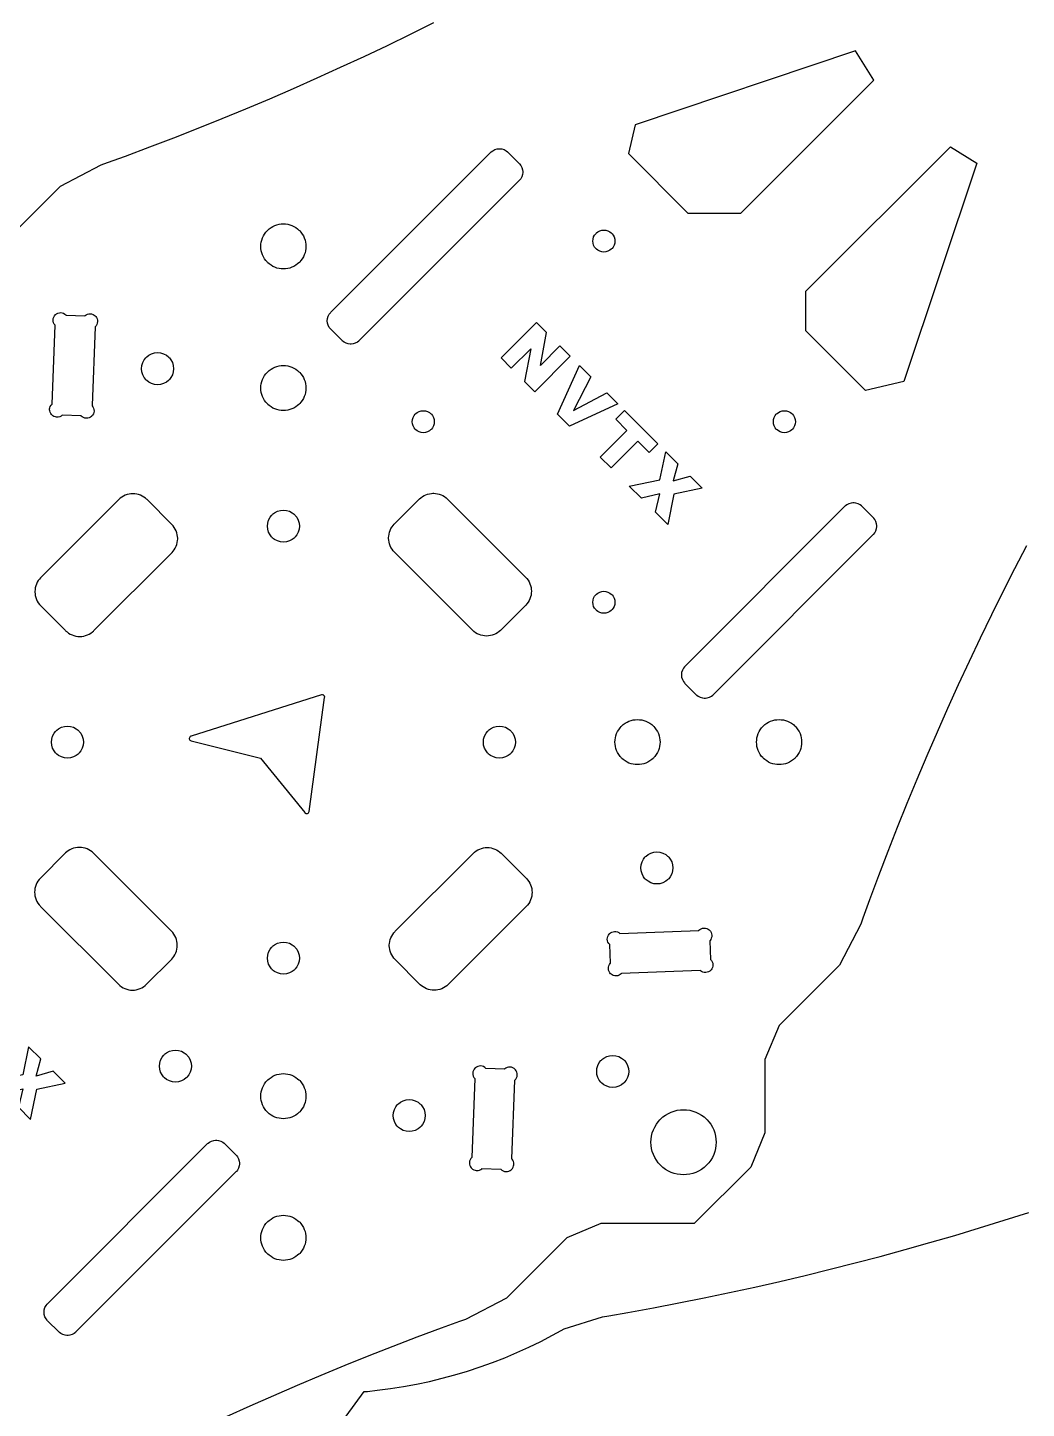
# Model space of a CAD drawing. Extents: x 0 to 997, y 0 to 569.
# Drawn here: x 601 to 700.7, y 353.1 to 491 of the extents above; entities that cross this region are included whole.
import ezdxf

# ---------------------------------------------------------------- set-up
doc = ezdxf.new("R2010")
doc.units = 0
doc.layers.get('0').update_dxf_attribs({"linetype": 'CONTINUOUS'})

msp = doc.modelspace()

# ---------------------------------------------------------------- linework, layer by layer
at = {"color": 0}
for points in [[(599.174, 470.103), (604.258, 475.188), (608.343, 477.321), (608.951, 477.539), (610.771, 478.203), (613.192, 479.107), (615.603, 480.031), (618.007, 480.974), (620.401, 481.939), (622.786, 482.924), (625.164, 483.928), (627.531, 484.953), (629.889, 485.999), (632.239, 487.064), (634.578, 488.149), (636.908, 489.253), (639.229, 490.378), (641.539, 491.522)], [(700.722, 439.278), (699.539, 436.987), (698.375, 434.688), (697.231, 432.376), (696.106, 430.056), (695.001, 427.726), (693.917, 425.386), (692.851, 423.037), (691.806, 420.678), (690.781, 418.311), (689.776, 415.935), (688.792, 413.549), (687.826, 411.154), (686.883, 408.751), (685.958, 406.339), (685.056, 403.919), (684.392, 402.099), (684.174, 401.49), (682.04, 397.406), (676.956, 392.321), (676.026, 391.393), (674.613, 387.978), (674.613, 380.664), (673.199, 377.25), (667.542, 371.593), (658.228, 371.593), (654.814, 370.179), (648.801, 364.167), (644.717, 362.033), (644.717, 362.033), (644.108, 361.815), (642.287, 361.15), (639.867, 360.247), (637.456, 359.324), (635.053, 358.379), (632.658, 357.415), (630.272, 356.431), (627.896, 355.425), (625.528, 354.4), (623.169, 353.356), (620.821, 352.29)], [(629.821, 348.324), (634.59, 354.821), (634.919, 354.85), (635.906, 354.956), (637.215, 355.125), (638.519, 355.331), (639.815, 355.571), (641.103, 355.844), (642.382, 356.154), (643.653, 356.497), (644.912, 356.874), (646.162, 357.285), (647.401, 357.729), (648.628, 358.207), (649.842, 358.718), (651.042, 359.261), (652.228, 359.838), (653.4, 360.447), (654.269, 360.925), (654.556, 361.089), (658.386, 362.29), (659.022, 362.399), (660.932, 362.732), (663.474, 363.194), (666.01, 363.679), (668.542, 364.186), (671.069, 364.713), (673.59, 365.263), (676.107, 365.833), (678.618, 366.425), (681.124, 367.037), (683.624, 367.672), (686.118, 368.329), (688.607, 369.006), (691.089, 369.704), (693.565, 370.424), (696.035, 371.164), (698.497, 371.926), (700.954, 372.708)]]:
    msp.add_lwpolyline(points, dxfattribs=at)
for points in [[(666.926, 472.507), (672.204, 472.507), (685.475, 485.778), (683.668, 488.696), (661.664, 481.314), (660.989, 478.444), (666.926, 472.507)], [(634.096, 459.769), (634.054, 459.728), (633.912, 459.619), (633.706, 459.51), (633.482, 459.442), (633.306, 459.418), (633.247, 459.418), (633.188, 459.418), (633.011, 459.442), (632.787, 459.51), (632.581, 459.619), (632.44, 459.728), (632.399, 459.769), (631.267, 460.901), (631.225, 460.944), (631.114, 461.089), (631.004, 461.299), (630.938, 461.521), (630.915, 461.75), (630.938, 461.979), (631.004, 462.201), (631.114, 462.41), (631.225, 462.556), (631.267, 462.599), (647.247, 478.579), (647.289, 478.621), (647.431, 478.729), (647.637, 478.839), (647.861, 478.907), (648.037, 478.931), (648.096, 478.931), (648.156, 478.931), (648.332, 478.907), (648.556, 478.839), (648.762, 478.729), (648.903, 478.621), (648.944, 478.579), (650.076, 477.447), (650.118, 477.406), (650.226, 477.265), (650.336, 477.058), (650.404, 476.835), (650.428, 476.658), (650.428, 476.599), (650.428, 476.54), (650.404, 476.364), (650.336, 476.14), (650.226, 475.933), (650.118, 475.792), (650.076, 475.75), (634.096, 459.769)], [(678.7, 464.692), (693.125, 479.118), (695.771, 477.479), (688.464, 455.696), (684.637, 454.796), (678.7, 460.733), (678.7, 464.692)], [(628.121, 467.583), (628.079, 467.543), (627.95, 467.429), (627.768, 467.294), (627.576, 467.182), (627.376, 467.089), (627.169, 467.017), (626.96, 466.965), (626.744, 466.935), (626.529, 466.925), (626.314, 466.935), (626.1, 466.965), (625.889, 467.017), (625.683, 467.089), (625.483, 467.182), (625.292, 467.294), (625.11, 467.429), (624.979, 467.543), (624.939, 467.583), (624.897, 467.624), (624.783, 467.754), (624.65, 467.936), (624.537, 468.128), (624.444, 468.328), (624.372, 468.533), (624.321, 468.744), (624.29, 468.958), (624.279, 469.175), (624.29, 469.39), (624.321, 469.604), (624.372, 469.815), (624.444, 470.021), (624.537, 470.221), (624.65, 470.412), (624.783, 470.594), (624.897, 470.725), (624.939, 470.765), (624.979, 470.806), (625.11, 470.919), (625.292, 471.054), (625.483, 471.167), (625.683, 471.26), (625.889, 471.332), (626.1, 471.383), (626.314, 471.414), (626.529, 471.425), (626.744, 471.414), (626.96, 471.383), (627.169, 471.332), (627.376, 471.26), (627.576, 471.167), (627.768, 471.054), (627.95, 470.919), (628.079, 470.806), (628.121, 470.765), (628.161, 470.725), (628.275, 470.594), (628.408, 470.412), (628.522, 470.221), (628.615, 470.021), (628.686, 469.815), (628.739, 469.604), (628.769, 469.39), (628.779, 469.175), (628.769, 468.958), (628.739, 468.744), (628.686, 468.533), (628.615, 468.328), (628.522, 468.128), (628.408, 467.936), (628.275, 467.754), (628.161, 467.624), (628.121, 467.583)], [(659.304, 468.926), (659.265, 468.887), (659.132, 468.786), (658.94, 468.685), (658.736, 468.625), (658.526, 468.604), (658.317, 468.625), (658.113, 468.685), (657.921, 468.786), (657.787, 468.887), (657.749, 468.926), (657.71, 468.967), (657.607, 469.1), (657.507, 469.29), (657.446, 469.494), (657.426, 469.704), (657.446, 469.915), (657.507, 470.118), (657.607, 470.31), (657.71, 470.443), (657.749, 470.482), (657.787, 470.522), (657.921, 470.624), (658.113, 470.724), (658.317, 470.785), (658.526, 470.804), (658.736, 470.785), (658.94, 470.724), (659.132, 470.624), (659.265, 470.522), (659.304, 470.482), (659.343, 470.443), (659.444, 470.31), (659.546, 470.118), (659.606, 469.915), (659.626, 469.704), (659.606, 469.494), (659.546, 469.29), (659.444, 469.1), (659.343, 468.967), (659.304, 468.926)], [(606.703, 462.249), (606.731, 462.275), (606.824, 462.34), (606.957, 462.404), (607.097, 462.44), (607.24, 462.449), (607.383, 462.429), (607.521, 462.382), (607.649, 462.308), (607.738, 462.236), (607.762, 462.208), (607.789, 462.181), (607.854, 462.088), (607.918, 461.954), (607.954, 461.814), (607.963, 461.669), (607.943, 461.526), (607.896, 461.389), (607.822, 461.261), (607.75, 461.174), (607.722, 461.147), (607.419, 453.275), (607.419, 453.276), (607.446, 453.249), (607.511, 453.154), (607.575, 453.022), (607.611, 452.881), (607.619, 452.737), (607.6, 452.594), (607.553, 452.457), (607.479, 452.331), (607.407, 452.242), (607.379, 452.217), (607.351, 452.19), (607.258, 452.125), (607.125, 452.061), (606.985, 452.025), (606.84, 452.017), (606.699, 452.036), (606.561, 452.082), (606.433, 452.156), (606.344, 452.229), (606.319, 452.257), (606.319, 452.257), (604.442, 452.328), (604.443, 452.329), (604.415, 452.304), (604.325, 452.239), (604.193, 452.175), (604.051, 452.139), (603.94, 452.128), (603.904, 452.129), (603.868, 452.131), (603.758, 452.15), (603.619, 452.197), (603.493, 452.271), (603.408, 452.343), (603.383, 452.369), (603.358, 452.396), (603.293, 452.487), (603.229, 452.619), (603.193, 452.76), (603.182, 452.871), (603.183, 452.908), (603.185, 452.944), (603.204, 453.054), (603.251, 453.193), (603.325, 453.318), (603.396, 453.404), (603.424, 453.429), (603.424, 453.429), (603.725, 461.301), (603.7, 461.329), (603.633, 461.422), (603.569, 461.556), (603.533, 461.696), (603.526, 461.84), (603.544, 461.982), (603.592, 462.119), (603.665, 462.247), (603.738, 462.336), (603.765, 462.361), (603.793, 462.387), (603.887, 462.453), (604.021, 462.517), (604.161, 462.553), (604.304, 462.561), (604.447, 462.542), (604.585, 462.496), (604.713, 462.422), (604.801, 462.349), (604.826, 462.321), (606.703, 462.249)], [(651.794, 461.586), (648.26, 458.051), (649.286, 457.024), (651.228, 458.965), (650.611, 455.7), (651.64, 454.669), (655.176, 458.206), (654.146, 459.235), (652.19, 457.279), (652.815, 460.567), (651.794, 461.586)], [(615.097, 455.835), (615.04, 455.778), (614.847, 455.631), (614.568, 455.483), (614.272, 455.396), (613.967, 455.367), (613.661, 455.396), (613.364, 455.483), (613.086, 455.631), (612.892, 455.778), (612.835, 455.835), (612.778, 455.892), (612.631, 456.086), (612.483, 456.364), (612.396, 456.661), (612.367, 456.967), (612.396, 457.272), (612.483, 457.568), (612.631, 457.847), (612.778, 458.04), (612.835, 458.097), (612.892, 458.154), (613.086, 458.303), (613.364, 458.45), (613.661, 458.537), (613.967, 458.567), (614.272, 458.537), (614.568, 458.45), (614.847, 458.303), (615.04, 458.154), (615.097, 458.097), (615.154, 458.04), (615.303, 457.847), (615.449, 457.568), (615.537, 457.272), (615.567, 456.967), (615.537, 456.661), (615.449, 456.364), (615.303, 456.086), (615.154, 455.892), (615.097, 455.835)], [(628.121, 453.442), (628.079, 453.4), (627.95, 453.286), (627.768, 453.153), (627.576, 453.039), (627.376, 452.947), (627.169, 452.875), (626.96, 452.824), (626.744, 452.793), (626.529, 452.782), (626.314, 452.793), (626.1, 452.824), (625.889, 452.875), (625.683, 452.947), (625.483, 453.039), (625.292, 453.153), (625.11, 453.286), (624.979, 453.4), (624.939, 453.442), (624.897, 453.482), (624.783, 453.612), (624.65, 453.794), (624.537, 453.986), (624.444, 454.186), (624.372, 454.392), (624.321, 454.603), (624.29, 454.817), (624.279, 455.032), (624.29, 455.247), (624.321, 455.463), (624.372, 455.672), (624.444, 455.879), (624.537, 456.079), (624.65, 456.271), (624.783, 456.453), (624.897, 456.582), (624.939, 456.624), (624.979, 456.664), (625.11, 456.778), (625.292, 456.911), (625.483, 457.025), (625.683, 457.118), (625.889, 457.189), (626.1, 457.242), (626.314, 457.272), (626.529, 457.282), (626.744, 457.272), (626.96, 457.242), (627.169, 457.189), (627.376, 457.118), (627.576, 457.025), (627.768, 456.911), (627.95, 456.778), (628.079, 456.664), (628.121, 456.624), (628.161, 456.582), (628.275, 456.453), (628.408, 456.271), (628.522, 456.079), (628.615, 455.879), (628.686, 455.672), (628.739, 455.463), (628.769, 455.247), (628.779, 455.032), (628.769, 454.817), (628.739, 454.603), (628.686, 454.392), (628.615, 454.186), (628.522, 453.986), (628.408, 453.794), (628.275, 453.612), (628.161, 453.482), (628.121, 453.442)], [(655.083, 451.226), (653.9, 452.411), (656.1, 457.282), (657.242, 456.139), (655.493, 452.799), (658.824, 454.558), (659.932, 453.449), (655.083, 451.226)], [(641.272, 450.896), (641.233, 450.857), (641.1, 450.754), (640.908, 450.654), (640.706, 450.593), (640.494, 450.574), (640.285, 450.593), (640.081, 450.654), (639.889, 450.754), (639.756, 450.857), (639.717, 450.896), (639.678, 450.935), (639.576, 451.068), (639.475, 451.26), (639.415, 451.464), (639.394, 451.674), (639.415, 451.883), (639.475, 452.088), (639.576, 452.279), (639.678, 452.412), (639.717, 452.451), (639.756, 452.49), (639.889, 452.592), (640.081, 452.693), (640.285, 452.753), (640.494, 452.774), (640.706, 452.753), (640.908, 452.693), (641.1, 452.592), (641.233, 452.49), (641.272, 452.451), (641.311, 452.412), (641.414, 452.279), (641.514, 452.088), (641.575, 451.883), (641.594, 451.674), (641.575, 451.464), (641.514, 451.26), (641.414, 451.068), (641.311, 450.935), (641.272, 450.896)], [(659.257, 447.053), (661.919, 449.715), (663.035, 448.601), (663.907, 449.474), (660.586, 452.794), (659.714, 451.922), (660.828, 450.808), (658.165, 448.146), (659.257, 447.053)], [(677.335, 450.896), (677.296, 450.857), (677.162, 450.754), (676.971, 450.654), (676.768, 450.593), (676.557, 450.574), (676.347, 450.593), (676.143, 450.654), (675.951, 450.754), (675.818, 450.857), (675.779, 450.896), (675.74, 450.935), (675.639, 451.068), (675.537, 451.26), (675.478, 451.464), (675.457, 451.674), (675.478, 451.883), (675.537, 452.088), (675.639, 452.279), (675.74, 452.412), (675.779, 452.451), (675.818, 452.49), (675.951, 452.592), (676.143, 452.693), (676.347, 452.753), (676.557, 452.774), (676.768, 452.753), (676.971, 452.693), (677.162, 452.592), (677.296, 452.49), (677.335, 452.451), (677.374, 452.412), (677.476, 452.279), (677.576, 452.088), (677.637, 451.883), (677.657, 451.674), (677.637, 451.464), (677.576, 451.26), (677.476, 451.068), (677.374, 450.935), (677.335, 450.896)], [(664.706, 448.675), (665.91, 447.472), (665.447, 445.758), (667.144, 446.237), (668.336, 445.046), (665.522, 444.433), (664.904, 441.407), (663.676, 442.635), (664.114, 444.468), (662.281, 444.031), (661.06, 445.251), (664.122, 445.874), (664.706, 448.675)], [(615.386, 438.585), (615.421, 438.619), (615.518, 438.732), (615.636, 438.89), (615.736, 439.057), (615.819, 439.233), (615.885, 439.418), (615.933, 439.607), (615.961, 439.801), (615.972, 439.95), (615.972, 440), (615.972, 440.049), (615.961, 440.197), (615.933, 440.392), (615.885, 440.581), (615.819, 440.765), (615.736, 440.942), (615.636, 441.108), (615.518, 441.267), (615.421, 441.379), (615.386, 441.414), (612.911, 443.889), (612.875, 443.925), (612.758, 444.026), (612.597, 444.144), (612.426, 444.246), (612.249, 444.328), (612.067, 444.392), (611.879, 444.438), (611.689, 444.465), (611.497, 444.474), (611.306, 444.465), (611.115, 444.438), (610.928, 444.392), (610.744, 444.328), (610.567, 444.246), (610.396, 444.144), (610.235, 444.026), (610.118, 443.925), (610.082, 443.889), (602.304, 436.11), (602.269, 436.075), (602.171, 435.964), (602.054, 435.806), (601.954, 435.638), (601.871, 435.461), (601.806, 435.278), (601.757, 435.088), (601.728, 434.894), (601.718, 434.746), (601.718, 434.696), (601.718, 434.647), (601.728, 434.499), (601.757, 434.304), (601.806, 434.114), (601.871, 433.931), (601.954, 433.754), (602.054, 433.586), (602.171, 433.429), (602.269, 433.317), (602.304, 433.282), (604.779, 430.807), (604.814, 430.772), (604.926, 430.674), (605.083, 430.557), (605.251, 430.457), (605.428, 430.374), (605.611, 430.308), (605.801, 430.26), (605.996, 430.231), (606.144, 430.221), (606.193, 430.221), (606.243, 430.221), (606.392, 430.231), (606.585, 430.26), (606.775, 430.308), (606.958, 430.374), (607.135, 430.457), (607.303, 430.557), (607.461, 430.674), (607.572, 430.772), (607.607, 430.807), (615.386, 438.585)], [(637.624, 438.635), (637.588, 438.671), (637.49, 438.782), (637.374, 438.94), (637.272, 439.108), (637.189, 439.285), (637.124, 439.468), (637.076, 439.657), (637.047, 439.851), (637.037, 440), (637.037, 440.05), (637.037, 440.099), (637.047, 440.247), (637.076, 440.442), (637.124, 440.631), (637.189, 440.815), (637.272, 440.992), (637.374, 441.16), (637.49, 441.317), (637.588, 441.429), (637.624, 441.464), (640.099, 443.939), (640.133, 443.974), (640.244, 444.071), (640.403, 444.189), (640.571, 444.289), (640.747, 444.372), (640.931, 444.438), (641.119, 444.486), (641.314, 444.515), (641.463, 444.525), (641.512, 444.525), (641.561, 444.525), (641.71, 444.515), (641.904, 444.486), (642.094, 444.438), (642.278, 444.372), (642.454, 444.289), (642.622, 444.189), (642.779, 444.071), (642.892, 443.974), (642.926, 443.939), (650.704, 436.16), (650.74, 436.124), (650.842, 436.008), (650.961, 435.847), (651.061, 435.676), (651.144, 435.499), (651.208, 435.315), (651.254, 435.128), (651.281, 434.938), (651.29, 434.746), (651.281, 434.554), (651.254, 434.364), (651.208, 434.176), (651.144, 433.993), (651.061, 433.817), (650.961, 433.646), (650.842, 433.483), (650.74, 433.368), (650.704, 433.332), (648.229, 430.857), (648.193, 430.821), (648.078, 430.719), (647.915, 430.601), (647.746, 430.5), (647.568, 430.418), (647.385, 430.354), (647.197, 430.308), (647.007, 430.281), (646.815, 430.271), (646.624, 430.281), (646.433, 430.308), (646.246, 430.354), (646.063, 430.418), (645.885, 430.5), (645.715, 430.601), (645.553, 430.719), (645.438, 430.821), (645.401, 430.857), (637.624, 438.635)], [(627.661, 440.112), (627.604, 440.056), (627.41, 439.907), (627.132, 439.761), (626.835, 439.672), (626.529, 439.643), (626.224, 439.672), (625.928, 439.761), (625.649, 439.907), (625.456, 440.056), (625.399, 440.112), (625.342, 440.169), (625.193, 440.362), (625.047, 440.642), (624.958, 440.938), (624.929, 441.243), (624.958, 441.549), (625.047, 441.846), (625.193, 442.124), (625.342, 442.318), (625.399, 442.375), (625.456, 442.432), (625.649, 442.581), (625.928, 442.726), (626.224, 442.814), (626.529, 442.843), (626.835, 442.814), (627.132, 442.726), (627.41, 442.581), (627.604, 442.432), (627.661, 442.375), (627.718, 442.318), (627.865, 442.124), (628.012, 441.846), (628.1, 441.549), (628.129, 441.243), (628.1, 440.938), (628.012, 440.642), (627.865, 440.362), (627.718, 440.169), (627.661, 440.112)], [(667.754, 424.414), (667.796, 424.372), (667.936, 424.264), (668.143, 424.154), (668.367, 424.086), (668.543, 424.063), (668.603, 424.063), (668.661, 424.063), (668.838, 424.086), (669.061, 424.154), (669.268, 424.264), (669.41, 424.372), (669.451, 424.414), (685.432, 440.394), (685.474, 440.436), (685.582, 440.578), (685.692, 440.785), (685.76, 441.008), (685.783, 441.185), (685.783, 441.243), (685.783, 441.303), (685.76, 441.479), (685.692, 441.703), (685.582, 441.91), (685.474, 442.05), (685.432, 442.092), (684.3, 443.224), (684.258, 443.265), (684.118, 443.374), (683.911, 443.483), (683.686, 443.551), (683.51, 443.575), (683.451, 443.575), (683.393, 443.575), (683.217, 443.551), (682.992, 443.483), (682.786, 443.374), (682.644, 443.265), (682.603, 443.224), (666.622, 427.243), (666.581, 427.201), (666.472, 427.06), (666.363, 426.854), (666.294, 426.629), (666.271, 426.453), (666.271, 426.394), (666.271, 426.336), (666.294, 426.16), (666.363, 425.935), (666.472, 425.729), (666.581, 425.588), (666.622, 425.546), (667.754, 424.414)], [(659.304, 432.864), (659.265, 432.825), (659.132, 432.724), (658.94, 432.622), (658.736, 432.563), (658.526, 432.542), (658.317, 432.563), (658.113, 432.622), (657.921, 432.724), (657.787, 432.825), (657.749, 432.864), (657.71, 432.904), (657.607, 433.037), (657.507, 433.228), (657.446, 433.432), (657.426, 433.642), (657.446, 433.853), (657.507, 434.056), (657.607, 434.247), (657.71, 434.381), (657.749, 434.419), (657.787, 434.46), (657.921, 434.561), (658.113, 434.661), (658.317, 434.722), (658.526, 434.742), (658.736, 434.722), (658.94, 434.661), (659.132, 434.561), (659.265, 434.46), (659.304, 434.419), (659.343, 434.381), (659.444, 434.247), (659.546, 434.056), (659.606, 433.853), (659.626, 433.642), (659.606, 433.432), (659.546, 433.228), (659.444, 433.037), (659.343, 432.904), (659.304, 432.864)], [(624.254, 418.074), (628.661, 412.635), (628.672, 412.621), (628.715, 412.586), (628.781, 412.554), (628.85, 412.543), (628.906, 412.547), (628.924, 412.551), (628.94, 412.557), (628.99, 412.582), (629.044, 412.628), (629.083, 412.689), (629.101, 412.74), (629.104, 412.758), (630.647, 424.129), (630.65, 424.151), (630.633, 424.253), (630.578, 424.34), (630.561, 424.354), (630.544, 424.368), (630.449, 424.408), (630.344, 424.408), (630.325, 424.401), (617.307, 420.278), (617.289, 420.272), (617.235, 420.242), (617.179, 420.185), (617.143, 420.112), (617.132, 420.051), (617.133, 420.032), (617.133, 420.011), (617.149, 419.951), (617.189, 419.883), (617.247, 419.829), (617.303, 419.801), (617.322, 419.797), (624.254, 418.074)], [(663.476, 418.086), (663.435, 418.046), (663.306, 417.932), (663.122, 417.797), (662.931, 417.685), (662.732, 417.592), (662.525, 417.519), (662.314, 417.468), (662.1, 417.438), (661.885, 417.426), (661.669, 417.438), (661.456, 417.468), (661.244, 417.519), (661.037, 417.592), (660.839, 417.685), (660.647, 417.797), (660.465, 417.932), (660.335, 418.046), (660.294, 418.086), (660.253, 418.126), (660.139, 418.257), (660.006, 418.439), (659.892, 418.631), (659.8, 418.831), (659.728, 419.036), (659.676, 419.247), (659.644, 419.461), (659.635, 419.676), (659.644, 419.893), (659.676, 420.107), (659.728, 420.318), (659.8, 420.524), (659.892, 420.724), (660.006, 420.915), (660.139, 421.097), (660.253, 421.228), (660.294, 421.268), (660.335, 421.308), (660.465, 421.422), (660.647, 421.556), (660.839, 421.669), (661.037, 421.763), (661.244, 421.835), (661.456, 421.886), (661.669, 421.917), (661.885, 421.926), (662.1, 421.917), (662.314, 421.886), (662.525, 421.835), (662.732, 421.763), (662.931, 421.669), (663.122, 421.556), (663.306, 421.422), (663.435, 421.308), (663.476, 421.268), (663.517, 421.228), (663.631, 421.097), (663.764, 420.915), (663.878, 420.724), (663.969, 420.524), (664.042, 420.318), (664.093, 420.107), (664.125, 419.893), (664.135, 419.676), (664.125, 419.461), (664.093, 419.247), (664.042, 419.036), (663.969, 418.831), (663.878, 418.631), (663.764, 418.439), (663.631, 418.257), (663.517, 418.126), (663.476, 418.086)], [(677.618, 418.086), (677.578, 418.046), (677.447, 417.932), (677.265, 417.797), (677.074, 417.685), (676.874, 417.592), (676.668, 417.519), (676.457, 417.468), (676.243, 417.438), (676.026, 417.426), (675.811, 417.438), (675.597, 417.468), (675.386, 417.519), (675.181, 417.592), (674.981, 417.685), (674.789, 417.797), (674.607, 417.932), (674.476, 418.046), (674.436, 418.086), (674.396, 418.126), (674.282, 418.257), (674.147, 418.439), (674.035, 418.631), (673.942, 418.831), (673.869, 419.036), (673.818, 419.247), (673.787, 419.461), (673.776, 419.676), (673.787, 419.893), (673.818, 420.107), (673.869, 420.318), (673.942, 420.524), (674.035, 420.724), (674.147, 420.915), (674.282, 421.097), (674.396, 421.228), (674.436, 421.268), (674.476, 421.308), (674.607, 421.422), (674.789, 421.556), (674.981, 421.669), (675.181, 421.763), (675.386, 421.835), (675.597, 421.886), (675.811, 421.917), (676.026, 421.926), (676.243, 421.917), (676.457, 421.886), (676.668, 421.835), (676.874, 421.763), (677.074, 421.669), (677.265, 421.556), (677.447, 421.422), (677.578, 421.308), (677.618, 421.268), (677.658, 421.228), (677.772, 421.097), (677.907, 420.915), (678.019, 420.724), (678.113, 420.524), (678.185, 420.318), (678.236, 420.107), (678.267, 419.893), (678.276, 419.676), (678.267, 419.461), (678.236, 419.247), (678.185, 419.036), (678.113, 418.831), (678.019, 418.631), (677.907, 418.439), (677.772, 418.257), (677.658, 418.126), (677.618, 418.086)], [(606.094, 418.546), (606.037, 418.489), (605.843, 418.34), (605.565, 418.194), (605.268, 418.106), (604.963, 418.076), (604.657, 418.106), (604.361, 418.194), (604.082, 418.34), (603.889, 418.489), (603.832, 418.546), (603.774, 418.603), (603.626, 418.796), (603.479, 419.075), (603.392, 419.371), (603.363, 419.676), (603.392, 419.982), (603.479, 420.279), (603.626, 420.557), (603.774, 420.751), (603.832, 420.808), (603.889, 420.865), (604.082, 421.013), (604.361, 421.16), (604.657, 421.247), (604.963, 421.276), (605.268, 421.247), (605.565, 421.16), (605.843, 421.013), (606.037, 420.865), (606.094, 420.808), (606.151, 420.751), (606.299, 420.557), (606.446, 420.279), (606.533, 419.982), (606.563, 419.676), (606.533, 419.371), (606.446, 419.075), (606.299, 418.796), (606.151, 418.603), (606.094, 418.546)], [(649.228, 418.546), (649.171, 418.489), (648.976, 418.34), (648.699, 418.194), (648.401, 418.106), (648.096, 418.076), (647.79, 418.106), (647.494, 418.194), (647.215, 418.34), (647.022, 418.489), (646.965, 418.546), (646.908, 418.603), (646.76, 418.796), (646.614, 419.075), (646.525, 419.371), (646.496, 419.676), (646.525, 419.982), (646.614, 420.279), (646.76, 420.557), (646.908, 420.751), (646.965, 420.808), (647.022, 420.865), (647.215, 421.013), (647.494, 421.16), (647.79, 421.247), (648.096, 421.276), (648.401, 421.247), (648.699, 421.16), (648.976, 421.013), (649.171, 420.865), (649.228, 420.808), (649.285, 420.751), (649.432, 420.557), (649.579, 420.279), (649.667, 419.982), (649.696, 419.676), (649.667, 419.371), (649.579, 419.075), (649.432, 418.796), (649.285, 418.603), (649.228, 418.546)], [(607.571, 408.583), (607.536, 408.618), (607.425, 408.717), (607.267, 408.833), (607.099, 408.933), (606.922, 409.017), (606.739, 409.082), (606.549, 409.131), (606.354, 409.16), (606.206, 409.169), (606.157, 409.169), (606.107, 409.169), (605.96, 409.16), (605.765, 409.131), (605.575, 409.082), (605.392, 409.017), (605.215, 408.933), (605.047, 408.833), (604.889, 408.717), (604.778, 408.618), (604.743, 408.583), (602.268, 406.108), (602.232, 406.072), (602.131, 405.957), (602.011, 405.794), (601.911, 405.624), (601.828, 405.447), (601.764, 405.264), (601.718, 405.076), (601.692, 404.886), (601.682, 404.694), (601.692, 404.503), (601.718, 404.313), (601.764, 404.125), (601.828, 403.942), (601.911, 403.764), (602.011, 403.593), (602.131, 403.432), (602.232, 403.317), (602.268, 403.279), (610.046, 395.501), (610.082, 395.465), (610.197, 395.364), (610.36, 395.246), (610.531, 395.144), (610.707, 395.063), (610.89, 394.999), (611.078, 394.953), (611.268, 394.925), (611.46, 394.915), (611.651, 394.925), (611.842, 394.953), (612.029, 394.999), (612.213, 395.063), (612.39, 395.144), (612.561, 395.246), (612.722, 395.364), (612.838, 395.465), (612.875, 395.501), (615.349, 397.976), (615.385, 398.011), (615.482, 398.124), (615.599, 398.281), (615.7, 398.449), (615.783, 398.625), (615.849, 398.81), (615.896, 398.999), (615.925, 399.193), (615.935, 399.342), (615.935, 399.39), (615.935, 399.44), (615.925, 399.589), (615.896, 399.783), (615.849, 399.972), (615.783, 400.156), (615.7, 400.332), (615.599, 400.5), (615.482, 400.658), (615.385, 400.769), (615.349, 400.806), (607.571, 408.583)], [(642.993, 395.482), (642.957, 395.446), (642.842, 395.344), (642.679, 395.226), (642.51, 395.125), (642.332, 395.043), (642.149, 394.979), (641.961, 394.933), (641.771, 394.906), (641.579, 394.896), (641.387, 394.906), (641.197, 394.933), (641.01, 394.979), (640.826, 395.043), (640.649, 395.125), (640.479, 395.226), (640.317, 395.344), (640.201, 395.446), (640.165, 395.482), (637.69, 397.957), (637.656, 397.992), (637.557, 398.104), (637.44, 398.261), (637.34, 398.429), (637.257, 398.606), (637.19, 398.789), (637.143, 398.979), (637.114, 399.174), (637.104, 399.322), (637.104, 399.371), (637.104, 399.421), (637.114, 399.569), (637.143, 399.763), (637.19, 399.953), (637.257, 400.136), (637.34, 400.313), (637.44, 400.481), (637.557, 400.639), (637.656, 400.75), (637.69, 400.785), (645.468, 408.564), (645.504, 408.6), (645.621, 408.701), (645.782, 408.819), (645.953, 408.921), (646.131, 409.003), (646.313, 409.067), (646.5, 409.112), (646.69, 409.14), (646.882, 409.15), (647.074, 409.14), (647.264, 409.112), (647.451, 409.067), (647.635, 409.003), (647.813, 408.921), (647.983, 408.819), (648.144, 408.701), (648.261, 408.6), (648.297, 408.564), (650.772, 406.089), (650.808, 406.053), (650.908, 405.938), (651.028, 405.775), (651.129, 405.604), (651.211, 405.428), (651.275, 405.244), (651.321, 405.057), (651.349, 404.867), (651.357, 404.675), (651.349, 404.483), (651.321, 404.293), (651.275, 404.106), (651.211, 403.922), (651.129, 403.744), (651.028, 403.574), (650.908, 403.412), (650.808, 403.296), (650.772, 403.26), (642.993, 395.482)], [(664.95, 405.982), (664.893, 405.925), (664.7, 405.778), (664.421, 405.631), (664.125, 405.543), (663.819, 405.514), (663.514, 405.543), (663.217, 405.631), (662.939, 405.778), (662.744, 405.925), (662.688, 405.982), (662.631, 406.039), (662.483, 406.233), (662.336, 406.511), (662.249, 406.808), (662.219, 407.114), (662.249, 407.419), (662.336, 407.715), (662.483, 407.994), (662.631, 408.188), (662.688, 408.244), (662.744, 408.303), (662.939, 408.45), (663.217, 408.597), (663.514, 408.685), (663.819, 408.714), (664.125, 408.685), (664.421, 408.597), (664.7, 408.45), (664.893, 408.303), (664.95, 408.244), (665.007, 408.188), (665.156, 407.994), (665.301, 407.715), (665.39, 407.419), (665.419, 407.114), (665.39, 406.808), (665.301, 406.511), (665.156, 406.233), (665.007, 406.039), (664.95, 405.982)], [(660.282, 396.571), (660.257, 396.544), (660.171, 396.472), (660.044, 396.399), (659.907, 396.351), (659.797, 396.332), (659.761, 396.331), (659.724, 396.329), (659.613, 396.34), (659.471, 396.376), (659.34, 396.44), (659.249, 396.506), (659.222, 396.531), (659.196, 396.556), (659.124, 396.64), (659.05, 396.767), (659.003, 396.906), (658.983, 397.015), (658.982, 397.051), (658.981, 397.089), (658.992, 397.199), (659.028, 397.34), (659.092, 397.472), (659.157, 397.563), (659.182, 397.59), (659.181, 397.589), (659.108, 399.467), (659.11, 399.467), (659.082, 399.492), (659.008, 399.581), (658.935, 399.708), (658.889, 399.846), (658.869, 399.987), (658.878, 400.132), (658.914, 400.272), (658.978, 400.406), (659.043, 400.499), (659.068, 400.526), (659.094, 400.554), (659.182, 400.626), (659.31, 400.7), (659.447, 400.747), (659.59, 400.767), (659.733, 400.758), (659.874, 400.722), (660.007, 400.658), (660.101, 400.593), (660.129, 400.567), (660.128, 400.567), (668, 400.869), (668.026, 400.897), (668.114, 400.969), (668.242, 401.044), (668.379, 401.09), (668.522, 401.11), (668.665, 401.101), (668.807, 401.065), (668.94, 401.001), (669.033, 400.936), (669.061, 400.91), (669.089, 400.885), (669.161, 400.796), (669.235, 400.668), (669.282, 400.531), (669.301, 400.389), (669.293, 400.244), (669.257, 400.104), (669.193, 399.971), (669.128, 399.878), (669.101, 399.85), (669.174, 397.974), (669.201, 397.949), (669.274, 397.86), (669.349, 397.732), (669.394, 397.594), (669.414, 397.451), (669.406, 397.308), (669.369, 397.168), (669.306, 397.035), (669.24, 396.94), (669.214, 396.912), (669.189, 396.886), (669.1, 396.813), (668.972, 396.739), (668.835, 396.693), (668.693, 396.674), (668.549, 396.682), (668.408, 396.717), (668.275, 396.781), (668.182, 396.847), (668.154, 396.872), (660.282, 396.571)], [(627.661, 396.979), (627.604, 396.922), (627.41, 396.774), (627.132, 396.628), (626.835, 396.539), (626.529, 396.51), (626.224, 396.539), (625.928, 396.628), (625.649, 396.774), (625.456, 396.922), (625.399, 396.979), (625.342, 397.036), (625.193, 397.229), (625.047, 397.508), (624.958, 397.804), (624.929, 398.11), (624.958, 398.415), (625.047, 398.713), (625.193, 398.99), (625.342, 399.185), (625.399, 399.242), (625.456, 399.299), (625.649, 399.446), (625.928, 399.593), (626.224, 399.681), (626.529, 399.71), (626.835, 399.681), (627.132, 399.593), (627.41, 399.446), (627.604, 399.299), (627.661, 399.242), (627.718, 399.185), (627.865, 398.99), (628.012, 398.713), (628.1, 398.415), (628.129, 398.11), (628.1, 397.804), (628.012, 397.508), (627.865, 397.229), (627.718, 397.036), (627.661, 396.979)], [(600.5, 385.046), (600.063, 383.211), (601.289, 381.985), (601.908, 385.011), (604.721, 385.624), (603.531, 386.815), (601.833, 386.336), (602.294, 388.05), (601.092, 389.253), (600.507, 386.451), (597.446, 385.828), (598.665, 384.608), (600.5, 385.046)], [(616.878, 386.196), (616.821, 386.139), (616.626, 385.99), (616.349, 385.844), (616.051, 385.756), (615.746, 385.726), (615.44, 385.756), (615.144, 385.844), (614.865, 385.99), (614.672, 386.139), (614.615, 386.196), (614.558, 386.253), (614.41, 386.446), (614.262, 386.725), (614.175, 387.021), (614.146, 387.326), (614.175, 387.632), (614.262, 387.929), (614.41, 388.207), (614.558, 388.401), (614.615, 388.458), (614.672, 388.515), (614.865, 388.662), (615.144, 388.81), (615.44, 388.897), (615.746, 388.926), (616.051, 388.897), (616.349, 388.81), (616.626, 388.662), (616.821, 388.515), (616.878, 388.458), (616.935, 388.401), (617.082, 388.207), (617.229, 387.929), (617.317, 387.632), (617.346, 387.326), (617.317, 387.021), (617.229, 386.725), (617.082, 386.446), (616.935, 386.253), (616.878, 386.196)], [(660.542, 385.665), (660.485, 385.608), (660.29, 385.46), (660.012, 385.314), (659.715, 385.225), (659.41, 385.196), (659.104, 385.225), (658.808, 385.314), (658.529, 385.46), (658.336, 385.608), (658.279, 385.665), (658.222, 385.722), (658.074, 385.915), (657.928, 386.194), (657.839, 386.49), (657.81, 386.796), (657.839, 387.101), (657.928, 387.399), (658.074, 387.676), (658.222, 387.871), (658.279, 387.928), (658.336, 387.985), (658.529, 388.133), (658.808, 388.279), (659.104, 388.367), (659.41, 388.396), (659.715, 388.367), (660.012, 388.279), (660.29, 388.133), (660.485, 387.985), (660.542, 387.928), (660.599, 387.871), (660.746, 387.676), (660.893, 387.399), (660.981, 387.101), (661.01, 386.796), (660.981, 386.49), (660.893, 386.194), (660.746, 385.915), (660.599, 385.722), (660.542, 385.665)], [(628.121, 382.731), (628.079, 382.69), (627.95, 382.576), (627.768, 382.442), (627.576, 382.329), (627.376, 382.236), (627.169, 382.164), (626.96, 382.112), (626.744, 382.082), (626.529, 382.071), (626.314, 382.082), (626.1, 382.112), (625.889, 382.164), (625.683, 382.236), (625.483, 382.329), (625.292, 382.442), (625.11, 382.576), (624.979, 382.69), (624.939, 382.731), (624.897, 382.771), (624.783, 382.901), (624.65, 383.083), (624.537, 383.275), (624.444, 383.475), (624.372, 383.681), (624.321, 383.892), (624.29, 384.106), (624.279, 384.321), (624.29, 384.537), (624.321, 384.751), (624.372, 384.963), (624.444, 385.168), (624.537, 385.368), (624.65, 385.56), (624.783, 385.742), (624.897, 385.872), (624.939, 385.912), (624.979, 385.953), (625.11, 386.067), (625.292, 386.2), (625.483, 386.314), (625.683, 386.407), (625.889, 386.479), (626.1, 386.531), (626.314, 386.561), (626.529, 386.571), (626.744, 386.561), (626.96, 386.531), (627.169, 386.479), (627.376, 386.407), (627.576, 386.314), (627.768, 386.2), (627.95, 386.067), (628.079, 385.953), (628.121, 385.912), (628.161, 385.872), (628.275, 385.742), (628.408, 385.56), (628.522, 385.368), (628.615, 385.168), (628.686, 384.963), (628.739, 384.751), (628.769, 384.537), (628.779, 384.321), (628.769, 384.106), (628.739, 383.892), (628.686, 383.681), (628.615, 383.475), (628.522, 383.275), (628.408, 383.083), (628.275, 382.901), (628.161, 382.771), (628.121, 382.731)], [(649.636, 385.924), (649.664, 385.95), (649.736, 386.037), (649.81, 386.165), (649.857, 386.303), (649.876, 386.446), (649.868, 386.589), (649.832, 386.731), (649.768, 386.862), (649.703, 386.957), (649.676, 386.985), (649.651, 387.011), (649.565, 387.082), (649.439, 387.157), (649.301, 387.204), (649.192, 387.224), (649.154, 387.225), (649.118, 387.226), (649.007, 387.215), (648.865, 387.178), (648.733, 387.114), (648.643, 387.05), (648.615, 387.025), (648.617, 387.025), (646.739, 387.097), (646.74, 387.097), (646.714, 387.125), (646.626, 387.197), (646.499, 387.271), (646.361, 387.318), (646.218, 387.338), (646.075, 387.329), (645.933, 387.293), (645.801, 387.229), (645.707, 387.164), (645.679, 387.138), (645.651, 387.112), (645.579, 387.024), (645.506, 386.896), (645.458, 386.758), (645.439, 386.617), (645.447, 386.472), (645.483, 386.332), (645.547, 386.199), (645.613, 386.106), (645.639, 386.078), (645.639, 386.078), (645.336, 378.206), (645.31, 378.181), (645.239, 378.096), (645.165, 377.969), (645.117, 377.831), (645.099, 377.721), (645.097, 377.685), (645.096, 377.647), (645.106, 377.536), (645.143, 377.394), (645.207, 377.263), (645.271, 377.172), (645.296, 377.146), (645.321, 377.118), (645.407, 377.047), (645.533, 376.974), (645.671, 376.925), (645.781, 376.907), (645.818, 376.906), (645.854, 376.904), (645.965, 376.914), (646.107, 376.951), (646.239, 377.015), (646.329, 377.079), (646.357, 377.104), (648.232, 377.032), (648.257, 377.006), (648.343, 376.935), (648.469, 376.861), (648.608, 376.813), (648.718, 376.794), (648.754, 376.793), (648.792, 376.792), (648.901, 376.801), (649.043, 376.839), (649.175, 376.903), (649.267, 376.967), (649.293, 376.992), (649.319, 377.017), (649.392, 377.103), (649.465, 377.229), (649.512, 377.367), (649.532, 377.476), (649.533, 377.514), (649.535, 377.55), (649.524, 377.661), (649.488, 377.803), (649.424, 377.935), (649.358, 378.025), (649.333, 378.053), (649.636, 385.925), (649.636, 385.924)], [(640.224, 381.256), (640.167, 381.199), (639.972, 381.05), (639.694, 380.904), (639.399, 380.817), (639.093, 380.787), (638.787, 380.817), (638.49, 380.904), (638.213, 381.05), (638.018, 381.199), (637.961, 381.256), (637.904, 381.313), (637.756, 381.507), (637.61, 381.785), (637.522, 382.082), (637.493, 382.388), (637.522, 382.693), (637.61, 382.989), (637.756, 383.268), (637.904, 383.461), (637.961, 383.518), (638.018, 383.575), (638.213, 383.724), (638.49, 383.869), (638.787, 383.958), (639.093, 383.987), (639.399, 383.958), (639.694, 383.869), (639.972, 383.724), (640.167, 383.575), (640.224, 383.518), (640.281, 383.461), (640.429, 383.268), (640.575, 382.989), (640.662, 382.693), (640.693, 382.388), (640.662, 382.082), (640.575, 381.785), (640.429, 381.507), (640.281, 381.313), (640.224, 381.256)], [(668.779, 377.426), (668.721, 377.368), (668.532, 377.204), (668.269, 377.011), (667.993, 376.847), (667.704, 376.713), (667.407, 376.608), (667.101, 376.535), (666.793, 376.49), (666.481, 376.475), (666.169, 376.49), (665.86, 376.535), (665.556, 376.608), (665.258, 376.713), (664.969, 376.847), (664.693, 377.011), (664.429, 377.204), (664.242, 377.368), (664.183, 377.426), (664.124, 377.486), (663.96, 377.674), (663.767, 377.938), (663.603, 378.214), (663.469, 378.503), (663.365, 378.8), (663.29, 379.104), (663.246, 379.414), (663.231, 379.725), (663.246, 380.036), (663.29, 380.346), (663.365, 380.65), (663.469, 380.949), (663.603, 381.236), (663.767, 381.514), (663.96, 381.776), (664.124, 381.964), (664.183, 382.024), (664.242, 382.082), (664.429, 382.246), (664.693, 382.44), (664.969, 382.603), (665.258, 382.737), (665.556, 382.842), (665.86, 382.915), (666.169, 382.96), (666.481, 382.975), (666.793, 382.96), (667.101, 382.915), (667.407, 382.842), (667.704, 382.737), (667.993, 382.603), (668.269, 382.44), (668.532, 382.246), (668.721, 382.082), (668.779, 382.024), (668.838, 381.964), (669.003, 381.776), (669.196, 381.514), (669.36, 381.236), (669.493, 380.949), (669.597, 380.65), (669.671, 380.346), (669.717, 380.036), (669.731, 379.725), (669.717, 379.414), (669.671, 379.104), (669.597, 378.8), (669.493, 378.503), (669.36, 378.214), (669.196, 377.938), (669.003, 377.674), (668.838, 377.486), (668.779, 377.426)], [(621.792, 378.453), (621.833, 378.411), (621.942, 378.269), (622.051, 378.063), (622.119, 377.839), (622.143, 377.662), (622.143, 377.604), (622.143, 377.544), (622.119, 377.368), (622.051, 377.144), (621.942, 376.938), (621.833, 376.797), (621.792, 376.756), (605.811, 360.775), (605.769, 360.733), (605.628, 360.625), (605.422, 360.514), (605.197, 360.446), (605.021, 360.424), (604.963, 360.424), (604.904, 360.424), (604.728, 360.446), (604.503, 360.514), (604.297, 360.625), (604.156, 360.733), (604.114, 360.775), (602.983, 361.906), (602.942, 361.947), (602.833, 362.089), (602.722, 362.296), (602.654, 362.519), (602.632, 362.696), (602.632, 362.754), (602.632, 362.814), (602.654, 362.99), (602.722, 363.214), (602.833, 363.421), (602.942, 363.561), (602.983, 363.603), (618.964, 379.583), (619.006, 379.625), (619.146, 379.733), (619.353, 379.844), (619.576, 379.912), (619.753, 379.935), (619.813, 379.935), (619.871, 379.935), (620.047, 379.912), (620.271, 379.844), (620.478, 379.733), (620.619, 379.625), (620.661, 379.583), (621.792, 378.453)], [(628.121, 368.589), (628.079, 368.547), (627.95, 368.433), (627.768, 368.3), (627.576, 368.186), (627.376, 368.094), (627.169, 368.022), (626.96, 367.971), (626.744, 367.939), (626.529, 367.929), (626.314, 367.939), (626.1, 367.971), (625.889, 368.022), (625.683, 368.094), (625.483, 368.186), (625.292, 368.3), (625.11, 368.433), (624.979, 368.547), (624.939, 368.589), (624.897, 368.629), (624.783, 368.76), (624.65, 368.942), (624.537, 369.133), (624.444, 369.332), (624.372, 369.539), (624.321, 369.75), (624.29, 369.964), (624.279, 370.179), (624.29, 370.394), (624.321, 370.608), (624.372, 370.819), (624.444, 371.026), (624.537, 371.225), (624.65, 371.417), (624.783, 371.6), (624.897, 371.729), (624.939, 371.771), (624.979, 371.811), (625.11, 371.925), (625.292, 372.058), (625.483, 372.172), (625.683, 372.264), (625.889, 372.336), (626.1, 372.388), (626.314, 372.419), (626.529, 372.429), (626.744, 372.419), (626.96, 372.388), (627.169, 372.336), (627.376, 372.264), (627.576, 372.172), (627.768, 372.058), (627.95, 371.925), (628.079, 371.811), (628.121, 371.771), (628.161, 371.729), (628.275, 371.6), (628.408, 371.417), (628.522, 371.225), (628.615, 371.026), (628.686, 370.819), (628.739, 370.608), (628.769, 370.394), (628.779, 370.179), (628.769, 369.964), (628.739, 369.75), (628.686, 369.539), (628.615, 369.332), (628.522, 369.133), (628.408, 368.942), (628.275, 368.76), (628.161, 368.629), (628.121, 368.589)]]:
    msp.add_lwpolyline(points, close=True, dxfattribs=at)

doc.saveas('drawing.dxf')
